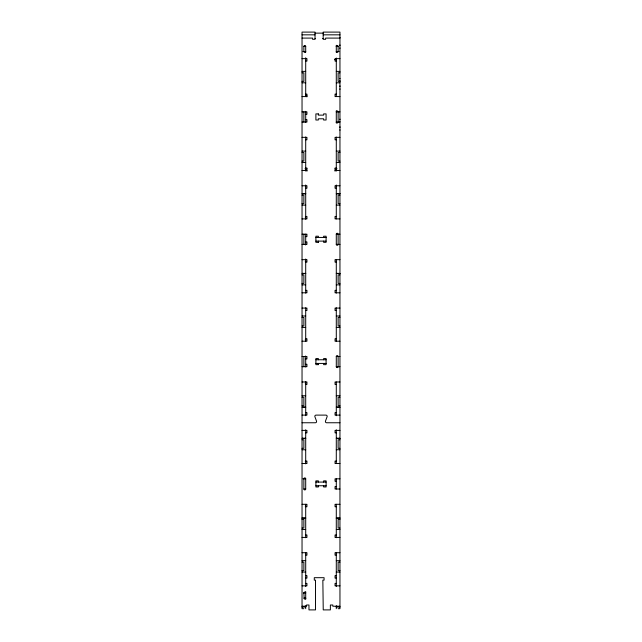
<?xml version="1.0" encoding="UTF-8"?>
<svg xmlns="http://www.w3.org/2000/svg" width="642" height="642" viewBox="0 0 642 642"><rect width="100%" height="100%" fill="white"/><g stroke="black" fill="none" stroke-linecap="round" stroke-linejoin="round"><path stroke-width="0.96" d="M339.955 89.318L339.955 88.869M339.955 86.59L339.955 85.851M339.955 81.133L339.955 80.683M339.955 78.412L339.955 78.693M339.955 48.399L339.955 47.941M339.955 45.67L339.955 44.932M339.955 37.485L339.955 37.766M339.955 130.246L339.955 129.788M339.955 127.517L339.955 126.779M339.955 119.613L339.955 119.107M334.683 59.65L336.528 59.216M315.029 33.135L323.183 33.135M302.037 34.828L315.029 34.828M323.183 34.828L339.955 34.828M302.037 38.095L312.582 38.095L312.582 39.314L315.029 39.314L315.029 32.1L302.037 32.1L302.037 608.672L303.875 608.68M339.955 38.095L325.63 38.095L325.63 39.314L323.183 39.314L323.183 32.1L339.955 32.1L339.955 608.672L338.117 608.68M315.029 38.576L315.487 38.576M322.573 38.576L323.183 38.576M302.952 51.504L305.704 51.504A0.915 0.915 0 0 1 304.79 52.419A0.915 0.915 0 0 1 303.875 51.504L303.875 46.401L305.704 46.401L305.704 52.267M336.288 46.352L338.117 46.352L338.117 51.504A0.915 0.915 0 0 1 337.202 52.419A0.915 0.915 0 0 1 336.288 51.504L339.04 51.448M302.037 58.639L306.932 58.639L306.932 61.086L305.704 61.086M339.955 58.639L335.06 58.639L335.06 61.086L336.288 61.086M302.037 71.414L305.704 71.366M336.288 71.366L339.955 71.414M302.037 72.811L303.875 72.811L303.875 81.374L302.037 81.374M339.955 72.811L338.117 72.811L338.117 81.374L339.955 81.374M302.037 82.77L305.704 82.826M336.288 82.826L339.955 82.77M305.704 94.125L306.932 94.125L306.932 96.846M336.288 94.125L335.06 94.125L335.06 96.573L339.955 96.573M305.704 95.209L306.932 95.209M302.037 96.573L306.932 96.573M302.037 111.86L306.932 111.86L306.932 114.308L305.704 114.308M339.955 111.86L336.288 111.86A0.915 0.915 0 0 1 337.202 110.946A0.915 0.915 0 0 1 338.117 111.86L338.117 122.052A0.915 0.915 0 0 1 337.202 122.975A0.915 0.915 0 0 1 336.288 122.052L339.955 122.052L339.955 121.603M305.704 119.613L306.932 119.613L306.932 122.052L302.037 122.052M302.037 137.348L306.932 137.348L306.932 139.795L305.704 139.795M339.955 137.348L335.06 137.348L335.06 139.795L336.288 139.795M302.037 151.095L305.704 151.143M336.288 151.143L339.955 151.095M302.037 152.539L303.875 152.539L303.875 161.102L302.037 161.102M339.955 152.539L338.117 152.539L338.117 161.102L339.955 161.102M302.037 162.554L305.704 162.498M336.288 162.554L339.955 162.498M305.704 168.027L306.932 168.027L306.932 171.221M336.288 168.027L335.06 168.027L335.06 171.221M304.974 168.774L306.932 168.774M335.06 168.774L337.018 168.774M302.037 170.475L306.932 170.475M335.06 170.475L339.955 170.475M302.037 185.763L306.932 185.763L306.932 188.21L305.704 188.21M339.955 185.763L335.06 185.763L335.06 188.21L336.288 188.21M302.037 195.128L303.875 195.128L303.875 203.691L302.037 203.691M339.955 195.128L338.117 195.128L338.117 203.691L339.955 203.691M302.037 205.087L305.704 205.143M336.288 205.143L339.955 205.087M305.704 216.442L306.932 216.442L306.932 218.89L302.037 218.89M336.288 216.442L335.06 216.442L335.06 218.89L339.955 218.89M305.247 217.052L305.704 217.052M302.037 234.178L306.932 234.178L306.932 236.625L305.704 236.625M336.288 234.178A0.915 0.915 0 0 1 337.202 233.263A0.915 0.915 0 0 1 338.117 234.178L338.117 244.377A0.915 0.915 0 0 1 337.202 245.292A0.915 0.915 0 0 1 336.288 244.377L336.288 234.178L339.955 234.178M315.896 237.444L326.096 237.444M315.896 241.111L326.096 241.111M305.704 241.93L306.932 241.93L306.932 244.377L302.037 244.377M318.352 242.339L315.888 242.339L315.904 236.216L318.352 236.216L318.336 237.444M336.288 244.377L339.955 244.377M302.037 259.665L306.932 259.665L306.932 262.113L305.704 262.113M339.955 259.665L335.06 259.665L335.06 262.113L336.288 262.113M305.247 261.495L305.704 261.495M302.037 274.864L303.875 274.864L303.875 283.427L302.037 283.427M339.955 274.864L338.117 274.864L338.117 283.427L339.955 283.427M302.037 284.871L305.704 284.823M336.288 284.871L339.955 284.823M305.704 290.344L306.932 290.344L306.932 292.792L302.037 292.792M336.288 290.344L335.06 290.344L335.06 292.792L339.955 292.792M302.037 308.08L306.932 308.08L306.932 310.527L305.704 310.527M339.955 308.08L335.06 308.08L335.06 310.527L336.288 310.527M302.037 316L305.704 316M336.288 316L339.955 316.057M302.037 317.453L303.875 317.453L303.875 326.008L302.037 326.008M339.955 317.453L338.117 317.453L338.117 326.008L339.955 326.008M302.037 327.46L305.704 327.404M336.288 327.404L339.955 327.46M305.704 338.759L306.932 338.759L306.932 341.207L302.037 341.207M336.288 338.759L335.06 338.759L335.06 341.207L339.955 341.207M305.247 339.377L305.704 339.377M302.037 356.495L306.932 356.495L306.932 358.942L305.704 358.942M336.288 356.495A0.915 0.915 0 0 1 337.202 355.58A0.915 0.915 0 0 1 338.117 356.495L338.117 366.694A0.915 0.915 0 0 1 337.202 367.609A0.915 0.915 0 0 1 336.288 366.694L336.288 356.495L339.955 356.495M315.904 359.761L326.104 359.761M315.904 363.428L326.104 363.428M305.704 364.247L306.932 364.247L306.932 366.694L302.037 366.694M318.352 364.656L315.888 364.656L315.904 358.541L318.352 358.541L318.336 359.761M336.288 366.694L339.955 366.694M302.037 381.982L306.932 381.982L306.932 384.43L305.704 384.43M339.955 381.982L335.06 381.982L335.06 384.43L336.288 384.43M305.247 383.82L305.704 383.82M302.037 395.729L305.704 395.785M336.288 395.729L339.955 395.729M302.037 397.181L303.875 397.181L303.875 405.744L302.037 405.744M339.955 397.181L338.117 397.181L338.117 405.744L339.955 405.744M305.704 412.662L306.932 412.662L306.932 415.109L302.037 415.109M336.288 412.662L335.06 412.662L335.06 415.109L339.955 415.109M302.037 422.757L315.366 422.757A1.22 1.22 0 0 0 316.514 421.104L314.877 416.682A1.22 1.22 0 0 1 316.049 415.109L325.943 415.109A1.22 1.22 0 0 1 327.115 416.682L325.478 421.104A1.22 1.22 0 0 0 326.626 422.757L339.955 422.757M302.037 430.397L306.932 430.397L306.932 432.844L305.704 432.844M339.955 430.397L335.06 430.397L335.06 432.844L336.288 432.844M302.037 439.77L303.875 439.77L303.875 448.333L302.037 448.333M339.955 439.77L338.117 439.77L338.117 448.333L339.955 448.333M302.037 449.729L305.704 449.777M336.288 449.729L339.955 449.729M305.704 461.076L306.932 461.076L306.932 463.524L302.037 463.524M336.288 461.076L335.06 461.076L335.06 463.524L339.955 463.524M305.247 461.694L305.704 461.694M302.952 478.82L305.704 478.82L305.704 489.011A0.915 0.915 0 0 1 304.79 489.926A0.915 0.915 0 0 1 303.875 489.011L303.875 478.82A0.915 0.915 0 0 1 304.79 477.897A0.915 0.915 0 0 1 305.704 478.82M339.955 478.82L335.06 478.82L335.06 481.259L336.288 481.259M315.904 482.078L326.104 482.078M315.904 485.745L326.104 485.745M336.288 486.564L335.06 486.564L335.06 489.011L339.955 489.011M303.875 489.011L305.704 489.011M302.037 504.299L306.932 504.299L306.932 506.747L305.704 506.747M339.955 504.299L335.06 504.299L335.06 506.747L336.288 506.747M305.247 506.137L305.704 506.137M302.037 518.046L305.704 518.046M336.288 518.046L339.955 518.046M302.037 518.102L305.704 518.102M336.288 518.102L339.955 518.102M302.037 519.498L303.875 519.498L303.875 528.061L302.037 528.061M339.955 519.498L338.117 519.498L338.117 528.061L339.955 528.061M302.037 529.457L305.704 529.506M336.288 529.457L339.955 529.457M305.704 534.979L306.932 534.979L306.932 537.426L302.037 537.426M336.288 534.979L335.06 534.979L335.06 537.426L339.955 537.426M302.037 552.714L306.932 552.714L306.932 555.161L305.704 555.161M339.955 552.714L335.06 552.714L335.06 555.161L336.288 555.161M302.037 560.635L305.704 560.635M336.288 560.691L339.955 560.691M302.037 562.087L303.875 562.087L303.875 570.65L302.037 570.65M339.955 562.087L338.117 562.087L338.117 570.65L339.955 570.65M302.037 572.046L305.704 572.046M336.288 572.046L339.955 572.094M305.704 575.649L306.932 575.649L306.932 578.097L305.704 578.097M336.288 575.649L335.06 575.649L335.06 578.097L336.288 578.097M305.704 583.401L306.932 583.401L306.932 585.841L302.037 585.841M336.288 583.401L335.06 583.401L335.06 585.841L339.955 585.841M303.409 592.983L305.704 592.983A0.915 0.915 0 0 0 304.79 592.06A0.915 0.915 0 0 0 303.875 592.983L304.212 598.834M303.875 598.079L305.704 598.079M305.247 605.879L305.704 605.879L305.704 608.672M336.745 605.879L336.288 605.879L336.288 608.672M302.037 606.233L306.523 606.233L306.523 605.005L308.971 605.005L308.971 609.9L315.511 609.9L315.511 580.135L314.283 580.135L314.283 577.688L324.074 577.688L324.074 580.135L322.846 580.135L323.239 609.9L330.373 609.9L330.373 605.005L332.821 605.005L332.821 606.233L339.955 606.233M302.037 607.043L305.704 607.043M336.288 607.043L339.955 607.043M336.288 45.277L336.288 52.363M336.288 58.021L336.288 96.573M336.288 110.793L336.288 122.975M336.288 137.043L336.288 171.085M336.288 184.984L336.288 218.89M336.288 259.665L336.288 293.097M336.288 307.775L336.288 341.207M336.288 381.982L336.288 415.719M336.288 429.787L336.288 463.524M336.288 478.82L336.288 489.011M336.288 504.299L336.288 537.731M336.288 552.409L336.288 586.459M323.64 237.444L323.656 236.216L326.104 236.216L326.08 242.339L323.64 242.339L323.656 241.111M323.64 359.761L323.656 358.541L326.104 358.541L326.08 364.656L323.64 364.656L323.656 363.428M323.656 482.078L323.656 480.858L326.104 480.858L326.104 486.973L323.656 486.973L323.656 485.745M318.352 241.111L318.336 242.339M318.352 363.428L318.336 364.656M318.352 482.078L318.352 480.858L315.904 480.858L315.904 486.973L318.352 486.973L318.352 485.745M305.704 57.748L305.704 96.621M305.704 111.331L305.704 122.365M305.704 136.931L305.704 171.085M305.704 184.984L305.704 219.227M305.704 234.178L305.704 244.377A0.915 0.915 0 0 1 305.504 244.955M305.704 258.991L305.704 293.097M305.704 307.775L305.704 341.207M305.704 381.645L305.704 415.719M305.704 429.787L305.704 463.861M305.704 504.299L305.704 537.731M305.704 552.409L305.704 586.459M305.704 591.603L305.704 599.299M303.875 111.86L303.875 122.052M303.875 234.178L303.875 244.377M303.875 356.495L303.875 366.694M336.288 46.401A0.915 0.915 0 0 1 337.202 45.486A0.915 0.915 0 0 1 338.117 46.401M303.875 46.401A0.915 0.915 0 0 1 304.79 45.486A0.915 0.915 0 0 1 305.704 46.401M305.672 366.943A0.915 0.915 0 0 0 305.704 366.694L305.704 356.495A0.915 0.915 0 0 0 305.56 355.997M305.769 598.24A0.931 0.931 0 0 1 304.276 598.753M318.336 113.899L315.888 113.899L315.888 120.014L318.336 120.014L318.336 118.794L323.64 118.794L323.64 120.014L326.08 120.014L326.08 113.899L323.64 113.899L323.64 115.127L318.336 115.127L318.336 113.899M305.704 193.683L302.037 193.683L305.704 193.732M339.955 193.683L336.288 193.683L339.955 193.732M305.704 273.412L302.037 273.412L305.704 273.468M339.955 273.412L336.288 273.412L339.955 273.468M305.704 407.14L302.037 407.14L305.704 407.188M339.955 407.14L336.288 407.14L339.955 407.188M305.704 438.317L302.037 438.317L305.704 438.374M339.955 438.317L336.288 438.317L339.955 438.374"/></g></svg>
